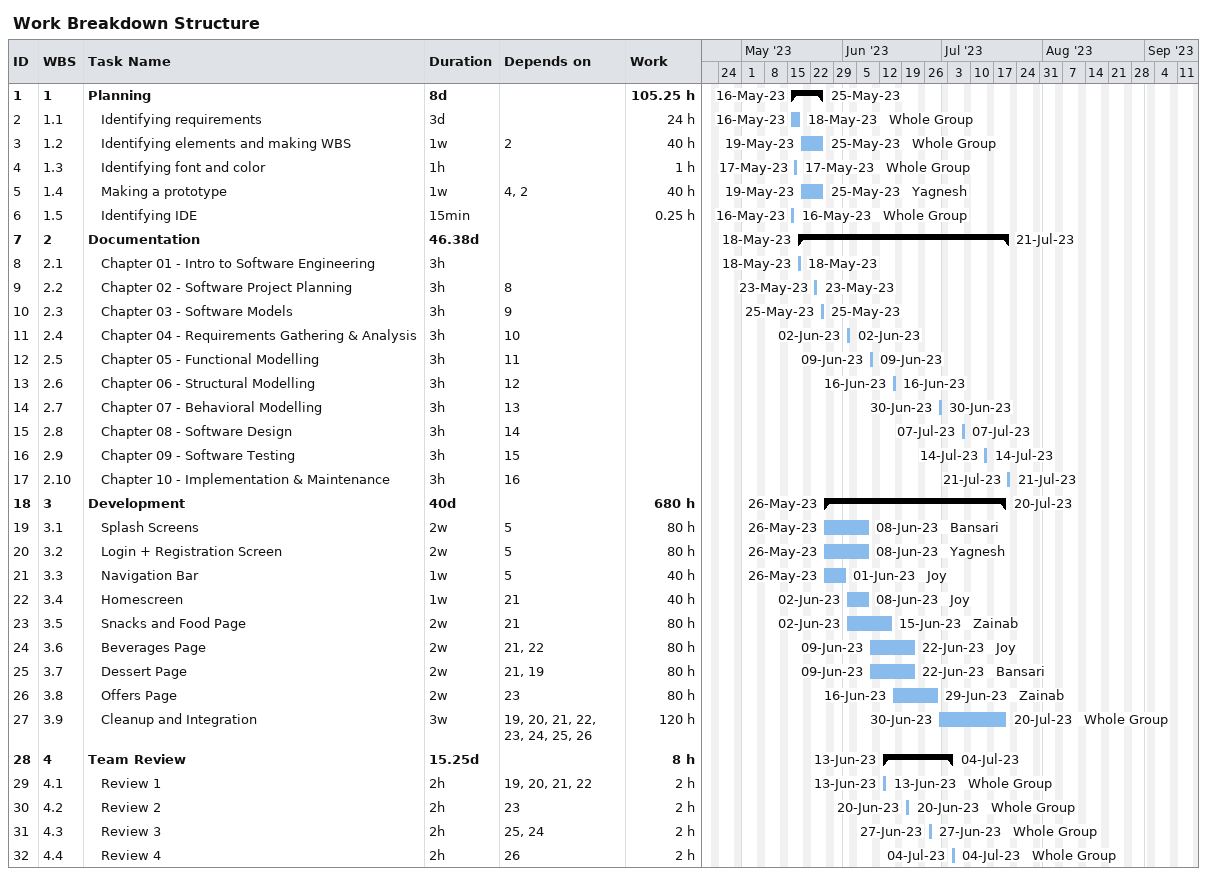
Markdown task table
Work Breakdown Structure

| ID | WBS | Task | Duration | Start | Finish | Predecessors | Resources | Work (h) |
|---|---|---|---|---|---|---|---|---|
| 1 | 1 | **Planning** | 8d | 2023-05-16 | 2023-05-25 |  |  | 105.25 |
| 2 | 1.1 | Identifying requirements | 3d | 2023-05-16 | 2023-05-18 |  | Whole Group | 24 |
| 3 | 1.2 | Identifying elements and making WBS | 1w | 2023-05-19 | 2023-05-25 | 2 | Whole Group | 40 |
| 4 | 1.3 | Identifying font and color | 1h | 2023-05-17 | 2023-05-17 |  | Whole Group | 1 |
| 5 | 1.4 | Making a prototype | 1w | 2023-05-19 | 2023-05-25 | 4, 2 | Yagnesh | 40 |
| 6 | 1.5 | Identifying IDE | 15min | 2023-05-16 | 2023-05-16 |  | Whole Group | 0.25 |
| 7 | 2 | **Documentation** | 46.38d | 2023-05-18 | 2023-07-21 |  |  |  |
| 8 | 2.1 | Chapter 01 - Intro to Software Engineering | 3h | 2023-05-18 | 2023-05-18 |  |  |  |
| 9 | 2.2 | Chapter 02 - Software Project Planning | 3h | 2023-05-23 | 2023-05-23 | 8 |  |  |
| 10 | 2.3 | Chapter 03 - Software Models | 3h | 2023-05-25 | 2023-05-25 | 9 |  |  |
| 11 | 2.4 | Chapter 04 - Requirements Gathering & Analysis | 3h | 2023-06-02 | 2023-06-02 | 10 |  |  |
| 12 | 2.5 | Chapter 05 - Functional Modelling | 3h | 2023-06-09 | 2023-06-09 | 11 |  |  |
| 13 | 2.6 | Chapter 06 - Structural Modelling | 3h | 2023-06-16 | 2023-06-16 | 12 |  |  |
| 14 | 2.7 | Chapter 07 - Behavioral Modelling | 3h | 2023-06-30 | 2023-06-30 | 13 |  |  |
| 15 | 2.8 | Chapter 08 - Software Design | 3h | 2023-07-07 | 2023-07-07 | 14 |  |  |
| 16 | 2.9 | Chapter 09 - Software Testing | 3h | 2023-07-14 | 2023-07-14 | 15 |  |  |
| 17 | 2.10 | Chapter 10 - Implementation & Maintenance | 3h | 2023-07-21 | 2023-07-21 | 16 |  |  |
| 18 | 3 | **Development** | 40d | 2023-05-26 | 2023-07-20 |  |  | 680 |
| 19 | 3.1 | Splash Screens | 2w | 2023-05-26 | 2023-06-08 | 5 | Bansari | 80 |
| 20 | 3.2 | Login + Registration Screen | 2w | 2023-05-26 | 2023-06-08 | 5 | Yagnesh | 80 |
| 21 | 3.3 | Navigation Bar | 1w | 2023-05-26 | 2023-06-01 | 5 | Joy | 40 |
| 22 | 3.4 | Homescreen | 1w | 2023-06-02 | 2023-06-08 | 21 | Joy | 40 |
| 23 | 3.5 | Snacks and Food Page | 2w | 2023-06-02 | 2023-06-15 | 21 | Zainab | 80 |
| 24 | 3.6 | Beverages Page | 2w | 2023-06-09 | 2023-06-22 | 21, 22 | Joy | 80 |
| 25 | 3.7 | Dessert Page | 2w | 2023-06-09 | 2023-06-22 | 21, 19 | Bansari | 80 |
| 26 | 3.8 | Offers Page | 2w | 2023-06-16 | 2023-06-29 | 23 | Zainab | 80 |
| 27 | 3.9 | Cleanup and Integration | 3w | 2023-06-30 | 2023-07-20 | 19, 20, 21, 22, 23, 24, 25, 26 | Whole Group | 120 |
| 28 | 4 | **Team Review** | 15.25d | 2023-06-13 | 2023-07-04 |  |  | 8 |
| 29 | 4.1 | Review 1 | 2h | 2023-06-13 | 2023-06-13 | 19, 20, 21, 22 | Whole Group | 2 |
| 30 | 4.2 | Review 2 | 2h | 2023-06-20 | 2023-06-20 | 23 | Whole Group | 2 |
| 31 | 4.3 | Review 3 | 2h | 2023-06-27 | 2023-06-27 | 25, 24 | Whole Group | 2 |
| 32 | 4.4 | Review 4 | 2h | 2023-07-04 | 2023-07-04 | 26 | Whole Group | 2 |
